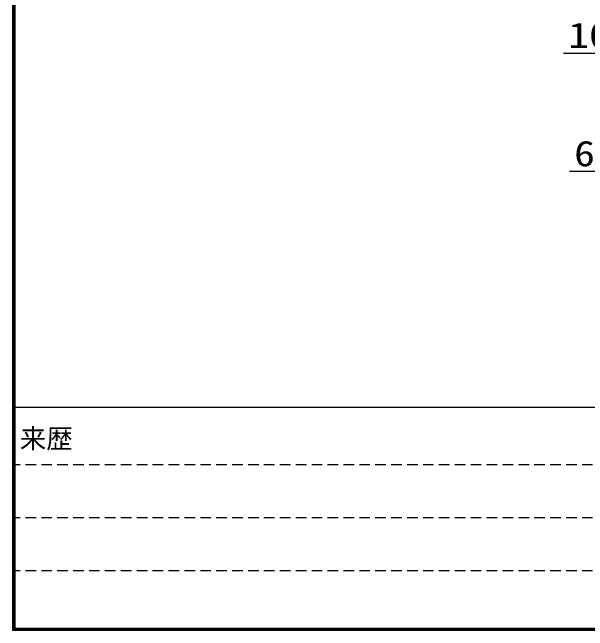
# Model space of a CAD drawing. Units: millimetres, scale not verified. Extents: x -8093 to 8093, y -5792 to 5792.
# Drawn here: x -8093 to -6140, y -5792 to -3693 of the extents above; entities that cross this region are included whole.
import ezdxf
from ezdxf.enums import TextEntityAlignment as Align

# ---------------------------------------------------------------- set-up
doc = ezdxf.new("R2010")
doc.units = ezdxf.units.MM
doc.header["$LTSCALE"] = 30
doc.linetypes.add('DASHED1', pattern=[1.8, 1.2, -0.6])
doc.layers.add('0-0_Axis_waku', color=7, linetype='Continuous', lineweight=25)
doc.layers.add('0-3_00クル-フ-6寸法', color=132, linetype='Continuous', lineweight=25)
doc.styles.add('ＭＳ ゴシック', font='')
doc.styles.get('ＭＳ ゴシック').set_extended_font_data('MS Gothic')

msp = doc.modelspace()

# ---------------------------------------------------------------- linework, layer by layer
at = {"layer": '0-0_Axis_waku'}
for p, q in [((-8093.4, 5792.4), (-8093.4, -5792.4)), ((-8092.8, 5791.8), (-8092.8, -5791.8)), ((-8092.2, 5791.2), (-8092.2, -5791.2)), ((-8091.6, 5790.6), (-8091.6, -5790.6)), ((-8091, 5790), (-8091, -5790)), ((-8090.4, 5789.4), (-8090.4, -5789.4)), ((-8089.8, 5788.8), (-8089.8, -5788.8)), ((-8089.2, 5788.2), (-8089.2, -5788.2)), ((-8088.6, 5787.6), (-8088.6, -5787.6)), ((-8088, 5787), (-8088, -5787)), ((-8087.4, 5786.4), (-8087.4, -5786.4)), ((-8086.8, 5785.8), (-8086.8, -5785.8)), ((-8086.2, 5785.2), (-8086.2, -5785.2)), ((-8085.6, 5784.6), (-8085.6, -5784.6)), ((-8085, 5784), (-8085, -5784)), ((-8085, -5034), (8085, -5034)), ((8093.4, -5792.4), (-8093.4, -5792.4)), ((8092.8, -5791.8), (-8092.8, -5791.8)), ((8092.2, -5791.2), (-8092.2, -5791.2)), ((8091.6, -5790.6), (-8091.6, -5790.6)), ((8091, -5790), (-8091, -5790)), ((8090.4, -5789.4), (-8090.4, -5789.4)), ((8089.8, -5788.8), (-8089.8, -5788.8)), ((8089.2, -5788.2), (-8089.2, -5788.2)), ((8088.6, -5787.6), (-8088.6, -5787.6)), ((8088, -5787), (-8088, -5787)), ((8087.4, -5786.4), (-8087.4, -5786.4)), ((8086.8, -5785.8), (-8086.8, -5785.8)), ((8086.2, -5785.2), (-8086.2, -5785.2)), ((8085.6, -5784.6), (-8085.6, -5784.6)), ((-8085, -5784), (8085, -5784))]:
    msp.add_line(p, q, dxfattribs=at)
at = {"layer": '0-0_Axis_waku', "linetype": 'DASHED1'}
for p, q in [((-75, -5229), (-8085, -5229)), ((-75, -5409), (-8085, -5409)), ((-75, -5589), (-8085, -5589))]:
    msp.add_line(p, q, dxfattribs=at)
at = {"layer": '0-3_00クル-フ-6寸法', "color": 4}
for p, q in [((-5968.57, -3832.82), (-6221.75, -3832.82)), ((-6018.17, -4232.98), (-6201.34, -4232.98))]:
    msp.add_line(p, q, dxfattribs=at)

# ---------------------------------------------------------------- texts
at = {"layer": '0-0_Axis_waku', "style": 'ＭＳ ゴシック'}
msp.add_text('来歴', height=65.98, dxfattribs=at).set_placement((-8068.25, -5193.27), align=Align.BOTTOM_LEFT)
at = {"layer": '0-3_00クル-フ-6寸法', "color": 3, "style": 'ＭＳ ゴシック', "width": 1.2}
for s, p in [('100', (-6205.87, -3840.3)), ('60', (-6185.87, -4241.73))]:
    msp.add_text(s, height=86.66, dxfattribs=at).set_placement(p, align=Align.BOTTOM_LEFT)

doc.saveas('drawing.dxf')
